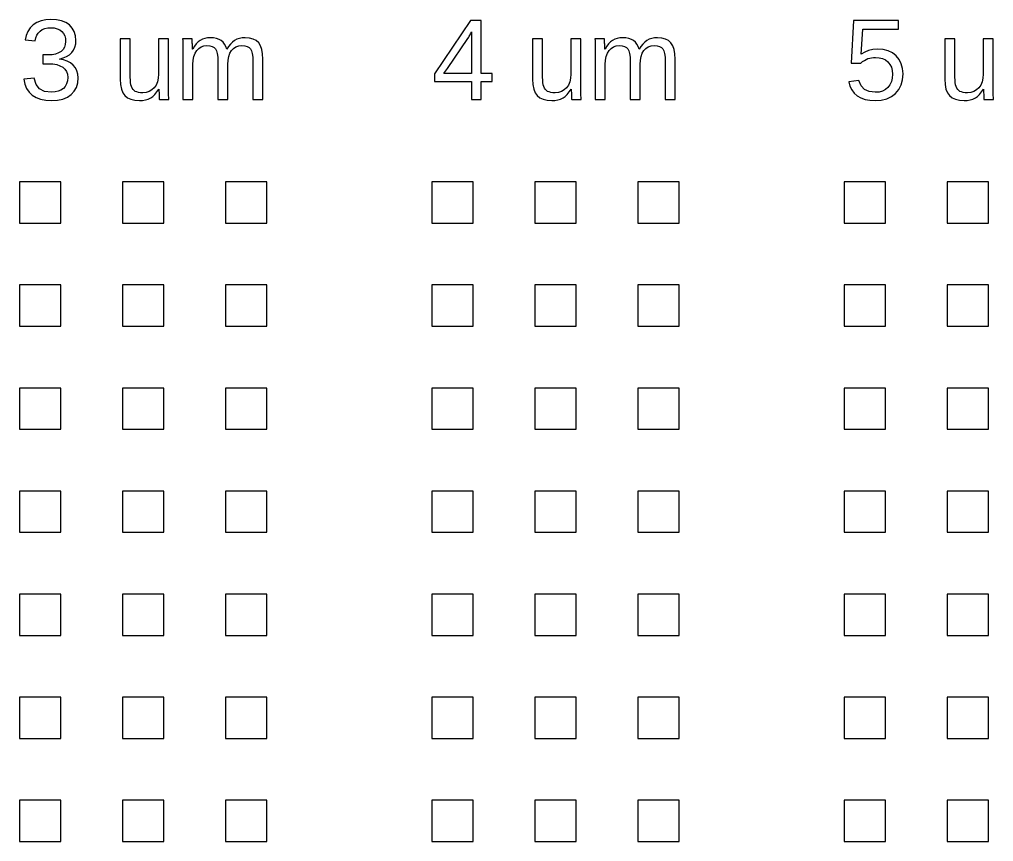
# Model space of a CAD drawing. Header units: metres. Extents: x -21500 to 21500, y -23900 to 23900.
# Drawn here: x -15600 to -10875, y 18100 to 22088 of the extents above; entities that cross this region are included whole.
import ezdxf

# ---------------------------------------------------------------- set-up
doc = ezdxf.new("R2010")
doc.units = ezdxf.units.M

msp = doc.modelspace()

# ---------------------------------------------------------------- linework, layer by layer
for p, q in [((-15515.5, 22073.1), (-15533.4, 22061.6)), ((-15495.1, 22081.4), (-15515.5, 22073.1)), ((-15472.4, 22086.3), (-15495.1, 22081.4)), ((-15447.3, 22087.9), (-15472.4, 22086.3)), ((-15420.1, 22086.3), (-15447.3, 22087.9)), ((-15396.2, 22081.3), (-15420.1, 22086.3)), ((-15375.4, 22072.9), (-15396.2, 22081.3)), ((-15357.9, 22061.2), (-15375.4, 22072.9)), ((-13412.3, 22082.2), (-13587.2, 21824.5)), ((-13361, 22082.2), (-13412.3, 22082.2)), ((-13361, 21825.1), (-13361, 22082.2)), ((-11553.9, 22082.2), (-11566.6, 21876.6)), ((-11336.6, 22082.2), (-11553.9, 22082.2)), ((-11336.6, 22040.7), (-11336.6, 22082.2)), ((-15559.9, 22030.1), (-15567.9, 22010.5)), ((-15548.4, 22047.2), (-15559.9, 22030.1)), ((-15533.4, 22061.6), (-15548.4, 22047.2)), ((-15515.8, 22011.3), (-15509, 22022.1)), ((-15509, 22022.1), (-15500, 22031.2)), ((-15500, 22031.2), (-15489.3, 22038.5)), ((-15489.3, 22038.5), (-15477, 22043.6)), ((-15477, 22043.6), (-15463.2, 22046.7)), ((-15463.2, 22046.7), (-15447.8, 22047.8)), ((-15447.8, 22047.8), (-15431.1, 22046.7)), ((-15431.1, 22046.7), (-15416.6, 22043.3)), ((-15416.6, 22043.3), (-15404.3, 22037.8)), ((-15404.3, 22037.8), (-15394.2, 22030)), ((-15394.2, 22030), (-15386.3, 22020.3)), ((-15386.3, 22020.3), (-15380.7, 22009)), ((-15343.9, 22046.5), (-15357.9, 22061.2)), ((-15334, 22029.2), (-15343.9, 22046.5)), ((-15328, 22009.3), (-15334, 22029.2)), ((-13414.7, 22012.8), (-13411.6, 22018.5)), ((-13411.6, 22018.5), (-13409.3, 22022.8)), ((-13409.3, 22022.8), (-13407.8, 22025.7)), ((-13407.8, 22025.7), (-13407.1, 22027.2)), ((-13407.1, 22027.2), (-13407.1, 21825.1)), ((-11516.7, 21919.5), (-11509.4, 22040.7)), ((-11509.4, 22040.7), (-11336.6, 22040.7)), ((-15567.9, 22010.5), (-15572.3, 21988.4)), ((-15572.3, 21988.4), (-15523.2, 21984.6)), ((-15523.2, 21984.6), (-15520.6, 21998.8)), ((-15520.6, 21998.8), (-15515.8, 22011.3)), ((-15380.7, 22009), (-15377.3, 21996.1)), ((-15376.2, 21981.6), (-15377.6, 21967)), ((-15377.3, 21996.1), (-15376.2, 21981.6)), ((-15326, 21986.7), (-15328, 22009.3)), ((-15327.3, 21969.3), (-15326, 21986.7)), ((-15062.4, 21993.5), (-15111.5, 21993.5)), ((-15111.5, 21993.5), (-15111.5, 21797.9)), ((-15062.4, 21807.4), (-15062.4, 21993.5)), ((-14877.1, 21993.5), (-14925.9, 21993.5)), ((-14925.9, 21993.5), (-14925.9, 21823.4)), ((-14877.1, 21762.7), (-14877.1, 21993.5)), ((-14762.8, 21993.5), (-14808.9, 21993.5)), ((-14808.9, 21993.5), (-14808.2, 21985.3)), ((-14808.2, 21985.3), (-14807.7, 21972.2)), ((-14807.7, 21972.2), (-14807.4, 21954)), ((-14762.7, 21992.6), (-14762.8, 21993.5)), ((-14762.5, 21991), (-14762.7, 21992.6)), ((-14762.4, 21988.9), (-14762.5, 21991)), ((-14762.2, 21986.2), (-14762.4, 21988.9)), ((-14762.1, 21983.1), (-14762.2, 21986.2)), ((-14761.9, 21979.8), (-14762.1, 21983.1)), ((-14761.8, 21976.3), (-14761.9, 21979.8)), ((-14761.6, 21972.5), (-14761.8, 21976.3)), ((-14761.4, 21967.8), (-14761.6, 21972.5)), ((-14742.9, 21969.8), (-14751.7, 21957.8)), ((-14733.6, 21979.5), (-14742.9, 21969.8)), ((-14723.7, 21986.7), (-14733.6, 21979.5)), ((-14713, 21992.1), (-14723.7, 21986.7)), ((-14701.1, 21995.9), (-14713, 21992.1)), ((-14688.2, 21998.2), (-14701.1, 21995.9)), ((-14674.1, 21999), (-14688.2, 21998.2)), ((-14658.3, 21998.1), (-14674.1, 21999)), ((-14644.2, 21995.6), (-14658.3, 21998.1)), ((-14631.9, 21991.5), (-14644.2, 21995.6)), ((-14621.3, 21985.7), (-14631.9, 21991.5)), ((-14612.4, 21978), (-14621.3, 21985.7)), ((-14604.9, 21968.4), (-14612.4, 21978)), ((-14567.1, 21978.4), (-14576.7, 21968.8)), ((-14556.8, 21985.9), (-14567.1, 21978.4)), ((-14545.4, 21991.6), (-14556.8, 21985.9)), ((-14532.9, 21995.7), (-14545.4, 21991.6)), ((-14519.3, 21998.1), (-14532.9, 21995.7)), ((-14504.5, 21999), (-14519.3, 21998.1)), ((-14483.8, 21997.4), (-14504.5, 21999)), ((-14466.1, 21992.9), (-14483.8, 21997.4)), ((-14451.5, 21985.4), (-14466.1, 21992.9)), ((-14439.8, 21974.8), (-14451.5, 21985.4)), ((-14431, 21960.8), (-14439.8, 21974.8)), ((-13523.2, 21850.6), (-13425.3, 21994.9)), ((-13425.3, 21994.9), (-13423.3, 21997.9)), ((-13423.3, 21997.9), (-13420.9, 22001.9)), ((-13420.9, 22001.9), (-13418, 22006.9)), ((-13418, 22006.9), (-13414.7, 22012.8)), ((-13062.4, 21993.5), (-13111.5, 21993.5)), ((-13111.5, 21993.5), (-13111.5, 21797.9)), ((-13062.4, 21807.4), (-13062.4, 21993.5)), ((-12877.1, 21993.5), (-12925.9, 21993.5)), ((-12925.9, 21993.5), (-12925.9, 21823.4)), ((-12877.1, 21762.7), (-12877.1, 21993.5)), ((-12762.8, 21993.5), (-12808.9, 21993.5)), ((-12808.9, 21993.5), (-12808.2, 21985.3)), ((-12808.2, 21985.3), (-12807.7, 21972.2)), ((-12807.7, 21972.2), (-12807.4, 21954)), ((-12762.7, 21992.6), (-12762.8, 21993.5)), ((-12762.5, 21991), (-12762.7, 21992.6)), ((-12762.4, 21988.9), (-12762.5, 21991)), ((-12762.2, 21986.2), (-12762.4, 21988.9)), ((-12762.1, 21983.1), (-12762.2, 21986.2)), ((-12761.9, 21979.8), (-12762.1, 21983.1)), ((-12761.8, 21976.3), (-12761.9, 21979.8)), ((-12761.6, 21972.5), (-12761.8, 21976.3)), ((-12761.4, 21967.8), (-12761.6, 21972.5)), ((-12742.9, 21969.8), (-12751.7, 21957.8)), ((-12733.6, 21979.5), (-12742.9, 21969.8)), ((-12723.7, 21986.7), (-12733.6, 21979.5)), ((-12713, 21992.1), (-12723.7, 21986.7)), ((-12701.1, 21995.9), (-12713, 21992.1)), ((-12688.2, 21998.2), (-12701.1, 21995.9)), ((-12674.1, 21999), (-12688.2, 21998.2)), ((-12658.3, 21998.1), (-12674.1, 21999)), ((-12644.2, 21995.6), (-12658.3, 21998.1)), ((-12631.9, 21991.5), (-12644.2, 21995.6)), ((-12621.3, 21985.7), (-12631.9, 21991.5)), ((-12612.4, 21978), (-12621.3, 21985.7)), ((-12604.9, 21968.4), (-12612.4, 21978)), ((-12567.1, 21978.4), (-12576.7, 21968.8)), ((-12556.8, 21985.9), (-12567.1, 21978.4)), ((-12545.4, 21991.6), (-12556.8, 21985.9)), ((-12532.9, 21995.7), (-12545.4, 21991.6)), ((-12519.3, 21998.1), (-12532.9, 21995.7)), ((-12504.5, 21999), (-12519.3, 21998.1)), ((-12483.8, 21997.4), (-12504.5, 21999)), ((-12466.1, 21992.9), (-12483.8, 21997.4)), ((-12451.5, 21985.4), (-12466.1, 21992.9)), ((-12439.8, 21974.8), (-12451.5, 21985.4)), ((-12431, 21960.8), (-12439.8, 21974.8)), ((-11062.4, 21993.5), (-11111.5, 21993.5)), ((-11111.5, 21993.5), (-11111.5, 21797.9)), ((-11062.4, 21807.4), (-11062.4, 21993.5)), ((-10877.1, 21993.5), (-10925.9, 21993.5)), ((-10925.9, 21993.5), (-10925.9, 21823.4)), ((-10877.1, 21762.7), (-10877.1, 21993.5)), ((-15410.5, 21925.5), (-15424.9, 21920)), ((-15398.3, 21933.2), (-15410.5, 21925.5)), ((-15388.6, 21942.8), (-15398.3, 21933.2)), ((-15381.7, 21954), (-15388.6, 21942.8)), ((-15377.6, 21967), (-15381.7, 21954)), ((-15357.9, 21916.7), (-15346.5, 21927.2)), ((-15346.5, 21927.2), (-15337.5, 21939.5)), ((-15337.5, 21939.5), (-15331.1, 21953.5)), ((-15331.1, 21953.5), (-15327.3, 21969.3)), ((-14807.4, 21954), (-14807.3, 21930.9)), ((-14807.3, 21930.9), (-14807.3, 21700)), ((-14761.1, 21961.3), (-14761.4, 21967.8)), ((-14760.9, 21953.2), (-14761.1, 21961.3)), ((-14760.6, 21943.3), (-14760.9, 21953.2)), ((-14759.8, 21943.3), (-14760.6, 21943.3)), ((-14751.7, 21957.8), (-14759.8, 21943.3)), ((-14754.2, 21908.6), (-14748.5, 21924.2)), ((-14748.5, 21924.2), (-14740.5, 21937.4)), ((-14740.5, 21937.4), (-14730.6, 21947.8)), ((-14730.6, 21947.8), (-14719.1, 21955.3)), ((-14719.1, 21955.3), (-14706, 21959.8)), ((-14706, 21959.8), (-14691.2, 21961.2)), ((-14691.2, 21961.2), (-14677.1, 21960.2)), ((-14677.1, 21960.2), (-14665.5, 21957.2)), ((-14665.5, 21957.2), (-14656.1, 21952.1)), ((-14656.1, 21952.1), (-14649.1, 21945)), ((-14649.1, 21945), (-14644, 21935.2)), ((-14644, 21935.2), (-14640.4, 21922.1)), ((-14598.9, 21956.9), (-14604.9, 21968.4)), ((-14594.3, 21943.3), (-14598.9, 21956.9)), ((-14593.5, 21943.3), (-14594.3, 21943.3)), ((-14585.5, 21957.1), (-14593.5, 21943.3)), ((-14576.7, 21968.8), (-14585.5, 21957.1)), ((-14584.7, 21908.8), (-14579.2, 21924.4)), ((-14579.2, 21924.4), (-14571.4, 21937.5)), ((-14571.4, 21937.5), (-14561.6, 21947.9)), ((-14561.6, 21947.9), (-14550.1, 21955.3)), ((-14550.1, 21955.3), (-14536.7, 21959.8)), ((-14536.7, 21959.8), (-14521.6, 21961.2)), ((-14521.6, 21961.2), (-14507.6, 21960.2)), ((-14507.6, 21960.2), (-14495.9, 21957.2)), ((-14495.9, 21957.2), (-14486.6, 21952.1)), ((-14486.6, 21952.1), (-14479.6, 21945)), ((-14479.6, 21945), (-14474.5, 21935.2)), ((-14474.5, 21935.2), (-14470.8, 21922.1)), ((-14424.7, 21942.9), (-14431, 21960.8)), ((-14420.9, 21921.2), (-14424.7, 21942.9)), ((-12807.4, 21954), (-12807.3, 21930.9)), ((-12807.3, 21930.9), (-12807.3, 21700)), ((-12761.1, 21961.3), (-12761.4, 21967.8)), ((-12760.9, 21953.2), (-12761.1, 21961.3)), ((-12760.6, 21943.3), (-12760.9, 21953.2)), ((-12759.8, 21943.3), (-12760.6, 21943.3)), ((-12751.7, 21957.8), (-12759.8, 21943.3)), ((-12754.2, 21908.6), (-12748.5, 21924.2)), ((-12748.5, 21924.2), (-12740.5, 21937.4)), ((-12740.5, 21937.4), (-12730.6, 21947.8)), ((-12730.6, 21947.8), (-12719.1, 21955.3)), ((-12719.1, 21955.3), (-12706, 21959.8)), ((-12706, 21959.8), (-12691.2, 21961.2)), ((-12691.2, 21961.2), (-12677.1, 21960.2)), ((-12677.1, 21960.2), (-12665.5, 21957.2)), ((-12665.5, 21957.2), (-12656.1, 21952.1)), ((-12656.1, 21952.1), (-12649.1, 21945)), ((-12649.1, 21945), (-12644, 21935.2)), ((-12644, 21935.2), (-12640.4, 21922.1)), ((-12598.9, 21956.9), (-12604.9, 21968.4)), ((-12594.3, 21943.3), (-12598.9, 21956.9)), ((-12593.5, 21943.3), (-12594.3, 21943.3)), ((-12585.5, 21957.1), (-12593.5, 21943.3)), ((-12576.7, 21968.8), (-12585.5, 21957.1)), ((-12584.7, 21908.8), (-12579.2, 21924.4)), ((-12579.2, 21924.4), (-12571.4, 21937.5)), ((-12571.4, 21937.5), (-12561.6, 21947.9)), ((-12561.6, 21947.9), (-12550.1, 21955.3)), ((-12550.1, 21955.3), (-12536.7, 21959.8)), ((-12536.7, 21959.8), (-12521.6, 21961.2)), ((-12521.6, 21961.2), (-12507.6, 21960.2)), ((-12507.6, 21960.2), (-12495.9, 21957.2)), ((-12495.9, 21957.2), (-12486.6, 21952.1)), ((-12486.6, 21952.1), (-12479.6, 21945)), ((-12479.6, 21945), (-12474.5, 21935.2)), ((-12474.5, 21935.2), (-12470.8, 21922.1)), ((-12424.7, 21942.9), (-12431, 21960.8)), ((-12420.9, 21921.2), (-12424.7, 21942.9)), ((-11499.9, 21930.1), (-11516.7, 21919.5)), ((-11481.1, 21937.8), (-11499.9, 21930.1)), ((-11460.4, 21942.4), (-11481.1, 21937.8)), ((-11437.8, 21943.9), (-11460.4, 21942.4)), ((-11411, 21941.8), (-11437.8, 21943.9)), ((-11387.1, 21935.6), (-11411, 21941.8)), ((-11366, 21925.3), (-11387.1, 21935.6)), ((-11347.8, 21910.8), (-11366, 21925.3)), ((-15460.6, 21915.7), (-15487.1, 21915.7)), ((-15487.1, 21915.7), (-15487.1, 21873.3)), ((-15441.6, 21916.8), (-15460.6, 21915.7)), ((-15424.9, 21920), (-15441.6, 21916.8)), ((-15406, 21896.1), (-15387.7, 21901.1)), ((-15406, 21895.1), (-15406, 21896.1)), ((-15385.8, 21891.5), (-15406, 21895.1)), ((-15387.7, 21901.1), (-15371.6, 21908)), ((-15367.9, 21885.6), (-15385.8, 21891.5)), ((-15371.6, 21908), (-15357.9, 21916.7)), ((-15352.4, 21877.1), (-15367.9, 21885.6)), ((-15339.3, 21866.3), (-15352.4, 21877.1)), ((-14758.7, 21870.1), (-14757.6, 21890.6)), ((-14757.6, 21890.6), (-14754.2, 21908.6)), ((-14640.4, 21922.1), (-14638.2, 21905.7)), ((-14638.2, 21905.7), (-14637.5, 21886.1)), ((-14637.5, 21886.1), (-14637.5, 21700)), ((-14589.2, 21870.1), (-14588.1, 21890.7)), ((-14588.1, 21890.7), (-14584.7, 21908.8)), ((-14470.8, 21922.1), (-14468.6, 21905.7)), ((-14468.6, 21905.7), (-14467.9, 21886.1)), ((-14467.9, 21886.1), (-14467.9, 21700)), ((-14419.6, 21895.6), (-14420.9, 21921.2)), ((-14419.6, 21700), (-14419.6, 21895.6)), ((-12758.7, 21870.1), (-12757.6, 21890.6)), ((-12757.6, 21890.6), (-12754.2, 21908.6)), ((-12640.4, 21922.1), (-12638.2, 21905.7)), ((-12638.2, 21905.7), (-12637.5, 21886.1)), ((-12637.5, 21886.1), (-12637.5, 21700)), ((-12589.2, 21870.1), (-12588.1, 21890.7)), ((-12588.1, 21890.7), (-12584.7, 21908.8)), ((-12470.8, 21922.1), (-12468.6, 21905.7)), ((-12468.6, 21905.7), (-12467.9, 21886.1)), ((-12467.9, 21886.1), (-12467.9, 21700)), ((-12419.6, 21895.6), (-12420.9, 21921.2)), ((-12419.6, 21700), (-12419.6, 21895.6)), ((-11566.6, 21876.6), (-11518.9, 21876.6)), ((-11518.9, 21876.6), (-11510.3, 21883.5)), ((-11510.3, 21883.5), (-11501.8, 21889.4)), ((-11501.8, 21889.4), (-11493.3, 21894.1)), ((-11493.3, 21894.1), (-11484.7, 21897.8)), ((-11484.7, 21897.8), (-11476, 21900.5)), ((-11476, 21900.5), (-11466.9, 21902.4)), ((-11466.9, 21902.4), (-11457.5, 21903.6)), ((-11457.5, 21903.6), (-11447.8, 21904)), ((-11447.8, 21904), (-11429.8, 21902.6)), ((-11429.8, 21902.6), (-11413.7, 21898.4)), ((-11413.7, 21898.4), (-11399.6, 21891.5)), ((-11399.6, 21891.5), (-11387.5, 21881.8)), ((-11387.5, 21881.8), (-11377.7, 21869.8)), ((-11333.2, 21893), (-11347.8, 21910.8)), ((-11322.7, 21872.7), (-11333.2, 21893)), ((-15487.1, 21873.3), (-15459.5, 21873.3)), ((-15459.5, 21873.3), (-15438.2, 21872.3)), ((-15438.2, 21872.3), (-15419.5, 21869)), ((-15419.5, 21869), (-15403.5, 21863.5)), ((-15403.5, 21863.5), (-15390.2, 21855.9)), ((-15390.2, 21855.9), (-15379.7, 21846.2)), ((-15379.7, 21846.2), (-15372.2, 21834.9)), ((-15372.2, 21834.9), (-15367.7, 21821.9)), ((-15328.9, 21853.4), (-15339.3, 21866.3)), ((-15321.4, 21839), (-15328.9, 21853.4)), ((-15316.9, 21823.1), (-15321.4, 21839)), ((-14758.7, 21700), (-14758.7, 21870.1)), ((-14589.2, 21700), (-14589.2, 21870.1)), ((-13542.2, 21825.1), (-13537.9, 21830.5)), ((-13537.9, 21830.5), (-13523.2, 21850.6)), ((-12758.7, 21700), (-12758.7, 21870.1)), ((-12589.2, 21700), (-12589.2, 21870.1)), ((-11377.7, 21869.8), (-11370.7, 21856.1)), ((-11370.7, 21856.1), (-11366.5, 21840.6)), ((-11366.5, 21840.6), (-11365.1, 21823.4)), ((-11316.4, 21849.8), (-11322.7, 21872.7)), ((-11314.3, 21824.5), (-11316.4, 21849.8)), ((-15528.4, 21802.8), (-15578.8, 21798.2)), ((-15578.8, 21798.2), (-15573.8, 21774.1)), ((-15519.5, 21773.1), (-15528.4, 21802.8)), ((-15367.5, 21790.4), (-15371.4, 21775.8)), ((-15367.7, 21821.9), (-15366.2, 21807.2)), ((-15366.2, 21807.2), (-15367.5, 21790.4)), ((-15323.8, 21758.6), (-15317.5, 21780.6)), ((-15317.5, 21780.6), (-15315.4, 21805.5)), ((-15315.4, 21805.5), (-15316.9, 21823.1)), ((-15111.5, 21797.9), (-15110.1, 21772.2)), ((-15062, 21793.7), (-15062.4, 21807.4)), ((-15060.9, 21781.7), (-15062, 21793.7)), ((-15059.1, 21771.2), (-15060.9, 21781.7)), ((-14931, 21785.3), (-14937.3, 21769.7)), ((-14927.2, 21803.2), (-14931, 21785.3)), ((-14925.9, 21823.4), (-14927.2, 21803.2)), ((-13587.2, 21824.5), (-13587.2, 21786.5)), ((-13587.2, 21786.5), (-13407.1, 21786.5)), ((-13407.1, 21825.1), (-13542.2, 21825.1)), ((-13407.1, 21786.5), (-13407.1, 21700)), ((-13307.3, 21825.1), (-13361, 21825.1)), ((-13361, 21786.5), (-13307.3, 21786.5)), ((-13361, 21700), (-13361, 21786.5)), ((-13307.3, 21786.5), (-13307.3, 21825.1)), ((-13111.5, 21797.9), (-13110.1, 21772.2)), ((-13062, 21793.7), (-13062.4, 21807.4)), ((-13060.9, 21781.7), (-13062, 21793.7)), ((-13059.1, 21771.2), (-13060.9, 21781.7)), ((-12931, 21785.3), (-12937.3, 21769.7)), ((-12927.2, 21803.2), (-12931, 21785.3)), ((-12925.9, 21823.4), (-12927.2, 21803.2)), ((-11528.4, 21791.2), (-11577.8, 21785.5)), ((-11577.8, 21785.5), (-11571.9, 21764.6)), ((-11517.6, 21766.3), (-11528.4, 21791.2)), ((-11370.6, 21786.4), (-11377.6, 21771.2)), ((-11366.5, 21803.8), (-11370.6, 21786.4)), ((-11365.1, 21823.4), (-11366.5, 21803.8)), ((-11323.3, 21770.5), (-11316.6, 21795.9)), ((-11316.6, 21795.9), (-11314.3, 21824.5)), ((-11111.5, 21797.9), (-11110.1, 21772.2)), ((-11062, 21793.7), (-11062.4, 21807.4)), ((-11060.9, 21781.7), (-11062, 21793.7)), ((-11059.1, 21771.2), (-11060.9, 21781.7)), ((-10931, 21785.3), (-10937.3, 21769.7)), ((-10927.2, 21803.2), (-10931, 21785.3)), ((-10925.9, 21823.4), (-10927.2, 21803.2)), ((-15573.8, 21774.1), (-15565.3, 21753.2)), ((-15565.3, 21753.2), (-15553.3, 21735.4)), ((-15553.3, 21735.4), (-15537.7, 21720.8)), ((-15502.7, 21752), (-15519.5, 21773.1)), ((-15477.9, 21739.2), (-15502.7, 21752)), ((-15445.1, 21735), (-15477.9, 21739.2)), ((-15427.6, 21736.1), (-15445.1, 21735)), ((-15412.2, 21739.5), (-15427.6, 21736.1)), ((-15398.7, 21745.2), (-15412.2, 21739.5)), ((-15387.2, 21753.2), (-15398.7, 21745.2)), ((-15378, 21763.4), (-15387.2, 21753.2)), ((-15371.4, 21775.8), (-15378, 21763.4)), ((-15349.1, 21723.6), (-15334.3, 21739.6)), ((-15334.3, 21739.6), (-15323.8, 21758.6)), ((-15110.1, 21772.2), (-15105.9, 21750.4)), ((-15105.9, 21750.4), (-15098.9, 21732.5)), ((-15056.7, 21762.4), (-15059.1, 21771.2)), ((-15053.4, 21755), (-15056.7, 21762.4)), ((-15049.3, 21748.6), (-15053.4, 21755)), ((-15044.3, 21743.4), (-15049.3, 21748.6)), ((-15038.5, 21739.3), (-15044.3, 21743.4)), ((-15031.5, 21736.2), (-15038.5, 21739.3)), ((-15023.1, 21734), (-15031.5, 21736.2)), ((-15013.2, 21732.7), (-15023.1, 21734)), ((-14985.2, 21733.8), (-15001.9, 21732.3)), ((-14970.3, 21738.3), (-14985.2, 21733.8)), ((-14957.3, 21745.9), (-14970.3, 21738.3)), ((-14946.2, 21756.4), (-14957.3, 21745.9)), ((-14937.3, 21769.7), (-14946.2, 21756.4)), ((-14942.7, 21724.2), (-14933.3, 21736.1)), ((-14933.3, 21736.1), (-14924.5, 21750.2)), ((-14924.5, 21750.2), (-14923.7, 21750.2)), ((-14923.7, 21750.2), (-14923.5, 21740.3)), ((-14923.5, 21740.3), (-14923.2, 21732.2)), ((-14877, 21739.5), (-14877.1, 21762.7)), ((-14876.7, 21721.4), (-14877, 21739.5)), ((-13110.1, 21772.2), (-13105.9, 21750.4)), ((-13105.9, 21750.4), (-13098.9, 21732.5)), ((-13056.7, 21762.4), (-13059.1, 21771.2)), ((-13053.4, 21755), (-13056.7, 21762.4)), ((-13049.3, 21748.6), (-13053.4, 21755)), ((-13044.3, 21743.4), (-13049.3, 21748.6)), ((-13038.5, 21739.3), (-13044.3, 21743.4)), ((-13031.5, 21736.2), (-13038.5, 21739.3)), ((-13023.1, 21734), (-13031.5, 21736.2)), ((-13013.2, 21732.7), (-13023.1, 21734)), ((-12985.2, 21733.8), (-13001.9, 21732.3)), ((-12970.3, 21738.3), (-12985.2, 21733.8)), ((-12957.3, 21745.9), (-12970.3, 21738.3)), ((-12946.2, 21756.4), (-12957.3, 21745.9)), ((-12937.3, 21769.7), (-12946.2, 21756.4)), ((-12942.7, 21724.2), (-12933.3, 21736.1)), ((-12933.3, 21736.1), (-12924.5, 21750.2)), ((-12924.5, 21750.2), (-12923.7, 21750.2)), ((-12923.7, 21750.2), (-12923.5, 21740.3)), ((-12923.5, 21740.3), (-12923.2, 21732.2)), ((-12877, 21739.5), (-12877.1, 21762.7)), ((-12876.7, 21721.4), (-12877, 21739.5)), ((-11571.9, 21764.6), (-11563, 21746.5)), ((-11563, 21746.5), (-11551.2, 21730.9)), ((-11500.8, 21748.6), (-11517.6, 21766.3)), ((-11477.9, 21738), (-11500.8, 21748.6)), ((-11448.9, 21734.5), (-11477.9, 21738)), ((-11430.3, 21735.9), (-11448.9, 21734.5)), ((-11413.8, 21740.4), (-11430.3, 21735.9)), ((-11399.5, 21747.8), (-11413.8, 21740.4)), ((-11387.3, 21758.2), (-11399.5, 21747.8)), ((-11377.6, 21771.2), (-11387.3, 21758.2)), ((-11350.3, 21729.3), (-11334.6, 21748.3)), ((-11334.6, 21748.3), (-11323.3, 21770.5)), ((-11110.1, 21772.2), (-11105.9, 21750.4)), ((-11105.9, 21750.4), (-11098.9, 21732.5)), ((-11056.7, 21762.4), (-11059.1, 21771.2)), ((-11053.4, 21755), (-11056.7, 21762.4)), ((-11049.3, 21748.6), (-11053.4, 21755)), ((-11044.3, 21743.4), (-11049.3, 21748.6)), ((-11038.5, 21739.3), (-11044.3, 21743.4)), ((-11031.5, 21736.2), (-11038.5, 21739.3)), ((-11023.1, 21734), (-11031.5, 21736.2)), ((-11013.2, 21732.7), (-11023.1, 21734)), ((-10985.2, 21733.8), (-11001.9, 21732.3)), ((-10970.3, 21738.3), (-10985.2, 21733.8)), ((-10957.3, 21745.9), (-10970.3, 21738.3)), ((-10946.2, 21756.4), (-10957.3, 21745.9)), ((-10937.3, 21769.7), (-10946.2, 21756.4)), ((-10942.7, 21724.2), (-10933.3, 21736.1)), ((-10933.3, 21736.1), (-10924.5, 21750.2)), ((-10924.5, 21750.2), (-10923.7, 21750.2)), ((-10923.7, 21750.2), (-10923.5, 21740.3)), ((-10923.5, 21740.3), (-10923.2, 21732.2)), ((-10877, 21739.5), (-10877.1, 21762.7)), ((-10876.7, 21721.4), (-10877, 21739.5)), ((-15537.7, 21720.8), (-15519, 21709.3)), ((-15519, 21709.3), (-15497.3, 21701.1)), ((-15497.3, 21701.1), (-15472.7, 21696.2)), ((-15472.7, 21696.2), (-15445.1, 21694.6)), ((-15445.1, 21694.6), (-15415.7, 21696.4)), ((-15415.7, 21696.4), (-15389.9, 21701.8)), ((-15389.9, 21701.8), (-15367.7, 21710.9)), ((-15367.7, 21710.9), (-15349.1, 21723.6)), ((-15098.9, 21732.5), (-15089.1, 21718.6)), ((-15089.1, 21718.6), (-15076.3, 21708.1)), ((-15076.3, 21708.1), (-15060.2, 21700.6)), ((-15060.2, 21700.6), (-15040.9, 21696.1)), ((-15040.9, 21696.1), (-15018.4, 21694.6)), ((-15018.4, 21694.6), (-15002.7, 21695.4)), ((-15001.9, 21732.3), (-15013.2, 21732.7)), ((-15002.7, 21695.4), (-14988.3, 21697.7)), ((-14988.3, 21697.7), (-14975.2, 21701.7)), ((-14975.2, 21701.7), (-14963.5, 21707.2)), ((-14963.5, 21707.2), (-14952.7, 21714.6)), ((-14952.7, 21714.6), (-14942.7, 21724.2)), ((-14923.2, 21732.2), (-14923, 21725.7)), ((-14923, 21725.7), (-14922.8, 21721)), ((-14922.8, 21721), (-14922.6, 21717.3)), ((-14922.6, 21717.3), (-14922.4, 21713.7)), ((-14922.4, 21713.7), (-14922.2, 21710.4)), ((-14922.2, 21710.4), (-14922.1, 21707.3)), ((-14922.1, 21707.3), (-14922, 21704.6)), ((-14922, 21704.6), (-14921.8, 21702.5)), ((-14921.8, 21702.5), (-14921.7, 21701)), ((-14921.7, 21701), (-14921.6, 21700)), ((-14921.6, 21700), (-14875.4, 21700)), ((-14876.2, 21708.2), (-14876.7, 21721.4)), ((-14875.4, 21700), (-14876.2, 21708.2)), ((-14807.3, 21700), (-14758.7, 21700)), ((-14637.5, 21700), (-14589.2, 21700)), ((-14467.9, 21700), (-14419.6, 21700)), ((-13407.1, 21700), (-13361, 21700)), ((-13098.9, 21732.5), (-13089.1, 21718.6)), ((-13089.1, 21718.6), (-13076.3, 21708.1)), ((-13076.3, 21708.1), (-13060.2, 21700.6)), ((-13060.2, 21700.6), (-13040.9, 21696.1)), ((-13040.9, 21696.1), (-13018.4, 21694.6)), ((-13018.4, 21694.6), (-13002.7, 21695.4)), ((-13001.9, 21732.3), (-13013.2, 21732.7)), ((-13002.7, 21695.4), (-12988.3, 21697.7)), ((-12988.3, 21697.7), (-12975.2, 21701.7)), ((-12975.2, 21701.7), (-12963.5, 21707.2)), ((-12963.5, 21707.2), (-12952.7, 21714.6)), ((-12952.7, 21714.6), (-12942.7, 21724.2)), ((-12923.2, 21732.2), (-12923, 21725.7)), ((-12923, 21725.7), (-12922.8, 21721)), ((-12922.8, 21721), (-12922.6, 21717.3)), ((-12922.6, 21717.3), (-12922.4, 21713.7)), ((-12922.4, 21713.7), (-12922.2, 21710.4)), ((-12922.2, 21710.4), (-12922.1, 21707.3)), ((-12922.1, 21707.3), (-12922, 21704.6)), ((-12922, 21704.6), (-12921.8, 21702.5)), ((-12921.8, 21702.5), (-12921.7, 21701)), ((-12921.7, 21701), (-12921.6, 21700)), ((-12921.6, 21700), (-12875.4, 21700)), ((-12876.2, 21708.2), (-12876.7, 21721.4)), ((-12875.4, 21700), (-12876.2, 21708.2)), ((-12807.3, 21700), (-12758.7, 21700)), ((-12637.5, 21700), (-12589.2, 21700)), ((-12467.9, 21700), (-12419.6, 21700)), ((-11551.2, 21730.9), (-11536.2, 21717.9)), ((-11536.2, 21717.9), (-11518.5, 21707.7)), ((-11518.5, 21707.7), (-11498.3, 21700.4)), ((-11498.3, 21700.4), (-11475.4, 21696)), ((-11475.4, 21696), (-11450, 21694.6)), ((-11450, 21694.6), (-11419.8, 21696.7)), ((-11419.8, 21696.7), (-11393.2, 21703.3)), ((-11393.2, 21703.3), (-11370, 21714.1)), ((-11370, 21714.1), (-11350.3, 21729.3)), ((-11098.9, 21732.5), (-11089.1, 21718.6)), ((-11089.1, 21718.6), (-11076.3, 21708.1)), ((-11076.3, 21708.1), (-11060.2, 21700.6)), ((-11060.2, 21700.6), (-11040.9, 21696.1)), ((-11040.9, 21696.1), (-11018.4, 21694.6)), ((-11018.4, 21694.6), (-11002.7, 21695.4)), ((-11001.9, 21732.3), (-11013.2, 21732.7)), ((-11002.7, 21695.4), (-10988.3, 21697.7)), ((-10988.3, 21697.7), (-10975.2, 21701.7)), ((-10975.2, 21701.7), (-10963.5, 21707.2)), ((-10963.5, 21707.2), (-10952.7, 21714.6)), ((-10952.7, 21714.6), (-10942.7, 21724.2)), ((-10923.2, 21732.2), (-10923, 21725.7)), ((-10923, 21725.7), (-10922.8, 21721)), ((-10922.8, 21721), (-10922.6, 21717.3)), ((-10922.6, 21717.3), (-10922.4, 21713.7)), ((-10922.4, 21713.7), (-10922.2, 21710.4)), ((-10922.2, 21710.4), (-10922.1, 21707.3)), ((-10922.1, 21707.3), (-10922, 21704.6)), ((-10922, 21704.6), (-10921.8, 21702.5)), ((-10921.8, 21702.5), (-10921.7, 21701)), ((-10921.7, 21701), (-10921.6, 21700)), ((-10921.6, 21700), (-10875.4, 21700)), ((-10876.2, 21708.2), (-10876.7, 21721.4)), ((-10875.4, 21700), (-10876.2, 21708.2)), ((-15400, 21300), (-15600, 21300)), ((-15600, 21300), (-15600, 21100)), ((-15400, 21100), (-15400, 21300)), ((-14900, 21300), (-15100, 21300)), ((-15100, 21300), (-15100, 21100)), ((-14900, 21100), (-14900, 21300)), ((-14400, 21300), (-14600, 21300)), ((-14600, 21300), (-14600, 21100)), ((-14400, 21100), (-14400, 21300)), ((-13400, 21300), (-13600, 21300)), ((-13600, 21300), (-13600, 21100)), ((-13400, 21100), (-13400, 21300)), ((-12900, 21300), (-13100, 21300)), ((-13100, 21300), (-13100, 21100)), ((-12900, 21100), (-12900, 21300)), ((-12400, 21300), (-12600, 21300)), ((-12600, 21300), (-12600, 21100)), ((-12400, 21100), (-12400, 21300)), ((-11400, 21300), (-11600, 21300)), ((-11600, 21300), (-11600, 21100)), ((-11400, 21100), (-11400, 21300)), ((-10900, 21300), (-11100, 21300)), ((-11100, 21300), (-11100, 21100)), ((-10900, 21100), (-10900, 21300)), ((-15600, 21100), (-15400, 21100)), ((-15100, 21100), (-14900, 21100)), ((-14600, 21100), (-14400, 21100)), ((-13600, 21100), (-13400, 21100)), ((-13100, 21100), (-12900, 21100)), ((-12600, 21100), (-12400, 21100)), ((-11600, 21100), (-11400, 21100)), ((-11100, 21100), (-10900, 21100)), ((-15400, 20800), (-15600, 20800)), ((-15600, 20800), (-15600, 20600)), ((-15400, 20600), (-15400, 20800)), ((-14900, 20800), (-15100, 20800)), ((-15100, 20800), (-15100, 20600)), ((-14900, 20600), (-14900, 20800)), ((-14400, 20800), (-14600, 20800)), ((-14600, 20800), (-14600, 20600)), ((-14400, 20600), (-14400, 20800)), ((-13400, 20800), (-13600, 20800)), ((-13600, 20800), (-13600, 20600)), ((-13400, 20600), (-13400, 20800)), ((-12900, 20800), (-13100, 20800)), ((-13100, 20800), (-13100, 20600)), ((-12900, 20600), (-12900, 20800)), ((-12400, 20800), (-12600, 20800)), ((-12600, 20800), (-12600, 20600)), ((-12400, 20600), (-12400, 20800)), ((-11400, 20800), (-11600, 20800)), ((-11600, 20800), (-11600, 20600)), ((-11400, 20600), (-11400, 20800)), ((-10900, 20800), (-11100, 20800)), ((-11100, 20800), (-11100, 20600)), ((-10900, 20600), (-10900, 20800)), ((-15600, 20600), (-15400, 20600)), ((-15100, 20600), (-14900, 20600)), ((-14600, 20600), (-14400, 20600)), ((-13600, 20600), (-13400, 20600)), ((-13100, 20600), (-12900, 20600)), ((-12600, 20600), (-12400, 20600)), ((-11600, 20600), (-11400, 20600)), ((-11100, 20600), (-10900, 20600)), ((-15400, 20300), (-15600, 20300)), ((-15600, 20300), (-15600, 20100)), ((-15400, 20100), (-15400, 20300)), ((-14900, 20300), (-15100, 20300)), ((-15100, 20300), (-15100, 20100)), ((-14900, 20100), (-14900, 20300)), ((-14400, 20300), (-14600, 20300)), ((-14600, 20300), (-14600, 20100)), ((-14400, 20100), (-14400, 20300)), ((-13400, 20300), (-13600, 20300)), ((-13600, 20300), (-13600, 20100)), ((-13400, 20100), (-13400, 20300)), ((-12900, 20300), (-13100, 20300)), ((-13100, 20300), (-13100, 20100)), ((-12900, 20100), (-12900, 20300)), ((-12400, 20300), (-12600, 20300)), ((-12600, 20300), (-12600, 20100)), ((-12400, 20100), (-12400, 20300)), ((-11400, 20300), (-11600, 20300)), ((-11600, 20300), (-11600, 20100)), ((-11400, 20100), (-11400, 20300)), ((-10900, 20300), (-11100, 20300)), ((-11100, 20300), (-11100, 20100)), ((-10900, 20100), (-10900, 20300)), ((-15600, 20100), (-15400, 20100)), ((-15100, 20100), (-14900, 20100)), ((-14600, 20100), (-14400, 20100)), ((-13600, 20100), (-13400, 20100)), ((-13100, 20100), (-12900, 20100)), ((-12600, 20100), (-12400, 20100)), ((-11600, 20100), (-11400, 20100)), ((-11100, 20100), (-10900, 20100)), ((-15400, 19800), (-15600, 19800)), ((-15600, 19800), (-15600, 19600)), ((-15400, 19600), (-15400, 19800)), ((-14900, 19800), (-15100, 19800)), ((-15100, 19800), (-15100, 19600)), ((-14900, 19600), (-14900, 19800)), ((-14400, 19800), (-14600, 19800)), ((-14600, 19800), (-14600, 19600)), ((-14400, 19600), (-14400, 19800)), ((-13400, 19800), (-13600, 19800)), ((-13600, 19800), (-13600, 19600)), ((-13400, 19600), (-13400, 19800)), ((-12900, 19800), (-13100, 19800)), ((-13100, 19800), (-13100, 19600)), ((-12900, 19600), (-12900, 19800)), ((-12400, 19800), (-12600, 19800)), ((-12600, 19800), (-12600, 19600)), ((-12400, 19600), (-12400, 19800)), ((-11400, 19800), (-11600, 19800)), ((-11600, 19800), (-11600, 19600)), ((-11400, 19600), (-11400, 19800)), ((-10900, 19800), (-11100, 19800)), ((-11100, 19800), (-11100, 19600)), ((-10900, 19600), (-10900, 19800)), ((-15600, 19600), (-15400, 19600)), ((-15100, 19600), (-14900, 19600)), ((-14600, 19600), (-14400, 19600)), ((-13600, 19600), (-13400, 19600)), ((-13100, 19600), (-12900, 19600)), ((-12600, 19600), (-12400, 19600)), ((-11600, 19600), (-11400, 19600)), ((-11100, 19600), (-10900, 19600)), ((-15400, 19300), (-15600, 19300)), ((-15600, 19300), (-15600, 19100)), ((-15400, 19100), (-15400, 19300)), ((-14900, 19300), (-15100, 19300)), ((-15100, 19300), (-15100, 19100)), ((-14900, 19100), (-14900, 19300)), ((-14400, 19300), (-14600, 19300)), ((-14600, 19300), (-14600, 19100)), ((-14400, 19100), (-14400, 19300)), ((-13400, 19300), (-13600, 19300)), ((-13600, 19300), (-13600, 19100)), ((-13400, 19100), (-13400, 19300)), ((-12900, 19300), (-13100, 19300)), ((-13100, 19300), (-13100, 19100)), ((-12900, 19100), (-12900, 19300)), ((-12400, 19300), (-12600, 19300)), ((-12600, 19300), (-12600, 19100)), ((-12400, 19100), (-12400, 19300)), ((-11400, 19300), (-11600, 19300)), ((-11600, 19300), (-11600, 19100)), ((-11400, 19100), (-11400, 19300)), ((-10900, 19300), (-11100, 19300)), ((-11100, 19300), (-11100, 19100)), ((-10900, 19100), (-10900, 19300)), ((-15600, 19100), (-15400, 19100)), ((-15100, 19100), (-14900, 19100)), ((-14600, 19100), (-14400, 19100)), ((-13600, 19100), (-13400, 19100)), ((-13100, 19100), (-12900, 19100)), ((-12600, 19100), (-12400, 19100)), ((-11600, 19100), (-11400, 19100)), ((-11100, 19100), (-10900, 19100)), ((-15400, 18800), (-15600, 18800)), ((-15600, 18800), (-15600, 18600)), ((-15400, 18600), (-15400, 18800)), ((-14900, 18800), (-15100, 18800)), ((-15100, 18800), (-15100, 18600)), ((-14900, 18600), (-14900, 18800)), ((-14400, 18800), (-14600, 18800)), ((-14600, 18800), (-14600, 18600)), ((-14400, 18600), (-14400, 18800)), ((-13400, 18800), (-13600, 18800)), ((-13600, 18800), (-13600, 18600)), ((-13400, 18600), (-13400, 18800)), ((-12900, 18800), (-13100, 18800)), ((-13100, 18800), (-13100, 18600)), ((-12900, 18600), (-12900, 18800)), ((-12400, 18800), (-12600, 18800)), ((-12600, 18800), (-12600, 18600)), ((-12400, 18600), (-12400, 18800)), ((-11400, 18800), (-11600, 18800)), ((-11600, 18800), (-11600, 18600)), ((-11400, 18600), (-11400, 18800)), ((-10900, 18800), (-11100, 18800)), ((-11100, 18800), (-11100, 18600)), ((-10900, 18600), (-10900, 18800)), ((-15600, 18600), (-15400, 18600)), ((-15100, 18600), (-14900, 18600)), ((-14600, 18600), (-14400, 18600)), ((-13600, 18600), (-13400, 18600)), ((-13100, 18600), (-12900, 18600)), ((-12600, 18600), (-12400, 18600)), ((-11600, 18600), (-11400, 18600)), ((-11100, 18600), (-10900, 18600)), ((-15400, 18300), (-15600, 18300)), ((-15600, 18300), (-15600, 18100)), ((-15400, 18100), (-15400, 18300)), ((-14900, 18300), (-15100, 18300)), ((-15100, 18300), (-15100, 18100)), ((-14900, 18100), (-14900, 18300)), ((-14400, 18300), (-14600, 18300)), ((-14600, 18300), (-14600, 18100)), ((-14400, 18100), (-14400, 18300)), ((-13400, 18300), (-13600, 18300)), ((-13600, 18300), (-13600, 18100)), ((-13400, 18100), (-13400, 18300)), ((-12900, 18300), (-13100, 18300)), ((-13100, 18300), (-13100, 18100)), ((-12900, 18100), (-12900, 18300)), ((-12400, 18300), (-12600, 18300)), ((-12600, 18300), (-12600, 18100)), ((-12400, 18100), (-12400, 18300)), ((-11400, 18300), (-11600, 18300)), ((-11600, 18300), (-11600, 18100)), ((-11400, 18100), (-11400, 18300)), ((-10900, 18300), (-11100, 18300)), ((-11100, 18300), (-11100, 18100)), ((-10900, 18100), (-10900, 18300)), ((-15600, 18100), (-15400, 18100)), ((-15100, 18100), (-14900, 18100)), ((-14600, 18100), (-14400, 18100)), ((-13600, 18100), (-13400, 18100)), ((-13100, 18100), (-12900, 18100)), ((-12600, 18100), (-12400, 18100)), ((-11600, 18100), (-11400, 18100)), ((-11100, 18100), (-10900, 18100))]:
    msp.add_line(p, q)

doc.saveas('drawing.dxf')
